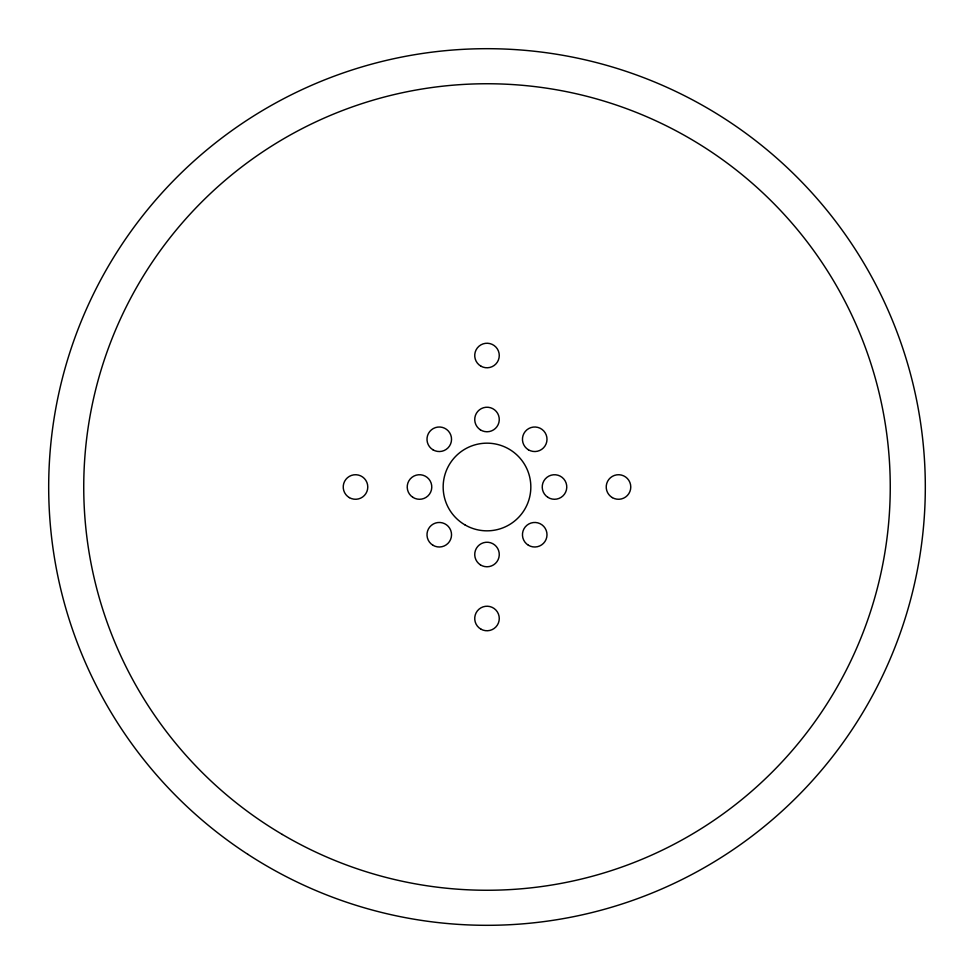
<?xml version="1.0" encoding="UTF-8"?>
<svg xmlns="http://www.w3.org/2000/svg" width="974" height="974" viewBox="0 0 974 974"><rect width="100%" height="100%" fill="white"/><g stroke="black" fill="none" stroke-linecap="round" stroke-linejoin="round"><path stroke-width="1.46" d="M282.363 834.475A403.248 403.248 0 0 0 890.236 490.482A403.248 403.248 0 0 0 288.401 136.043A403.248 403.248 0 0 0 282.363 834.475M465.085 524.962A43.83 43.83 0 0 0 530.83 487A43.83 43.83 0 0 0 465.085 449.038A43.83 43.83 0 0 0 465.085 524.962M480.34 429.802A12.272 12.272 0 0 0 499.26 420.123A12.272 12.272 0 0 0 481.412 408.569A12.272 12.272 0 0 0 480.34 429.802M528.395 449.781A12.272 12.272 0 0 0 546.998 439.505A12.272 12.272 0 0 0 528.797 428.523A12.272 12.272 0 0 0 528.395 449.781M547.838 497.312A12.272 12.272 0 0 0 566.758 487.621A12.272 12.272 0 0 0 548.91 476.079A12.272 12.272 0 0 0 547.838 497.312M528.395 545.245A12.272 12.272 0 0 0 546.998 534.957A12.272 12.272 0 0 0 528.797 523.988A12.272 12.272 0 0 0 528.395 545.245M480.34 564.81A12.272 12.272 0 0 0 499.26 555.119A12.272 12.272 0 0 0 481.412 543.577A12.272 12.272 0 0 0 480.34 564.81M432.931 545.245A12.272 12.272 0 0 0 451.534 534.957A12.272 12.272 0 0 0 433.333 523.988A12.272 12.272 0 0 0 432.931 545.245M412.83 497.312A12.272 12.272 0 0 0 431.762 487.621A12.272 12.272 0 0 0 413.901 476.079A12.272 12.272 0 0 0 412.83 497.312M432.931 449.781A12.272 12.272 0 0 0 451.534 439.505A12.272 12.272 0 0 0 433.333 428.523A12.272 12.272 0 0 0 432.931 449.781M612.354 497.629A12.272 12.272 0 0 0 630.775 487A12.272 12.272 0 0 0 612.354 476.371A12.272 12.272 0 0 0 612.354 497.629M480.864 366.139A12.272 12.272 0 0 0 499.272 355.51A12.272 12.272 0 0 0 480.864 344.881A12.272 12.272 0 0 0 480.864 366.139M349.362 497.629A12.272 12.272 0 0 0 367.782 487A12.272 12.272 0 0 0 349.362 476.371A12.272 12.272 0 0 0 349.362 497.629M480.864 629.119A12.272 12.272 0 0 0 499.272 618.49A12.272 12.272 0 0 0 480.864 607.861A12.272 12.272 0 0 0 480.864 629.119M247.907 854.368A438.324 438.324 0 0 0 924.691 510.376A438.324 438.324 0 0 0 288.401 96.256A438.324 438.324 0 0 0 247.907 854.368"/></g></svg>
